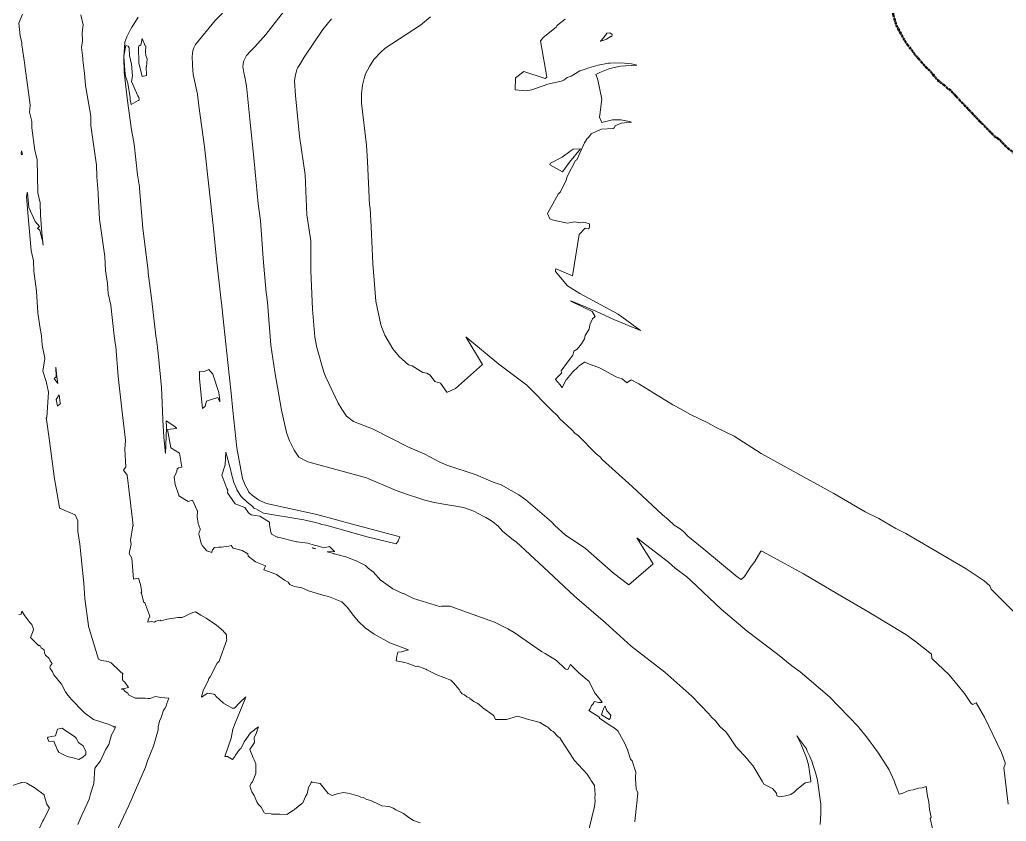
# Model space of a CAD drawing. Header units: metres. Extents: x 808092 to 809616, y 9156899 to 9158040.
# Drawn here: x 809027.9 to 809368.9, y 9157176.2 to 9157453.2 of the extents above; entities that cross this region are included whole.
import ezdxf

# ---------------------------------------------------------------- set-up
doc = ezdxf.new("R2010")
doc.units = ezdxf.units.M
doc.linetypes.add('ACAD_ISO08W100', pattern=[36, 24, -3, 6, -3])
doc.linetypes.add('PHANTOM2', pattern=[1.25, 0.625, -0.125, 0.125, -0.125, 0.125, -0.125])
doc.layers.add('AA L BOT', color=148, linetype='ACAD_ISO08W100')
doc.layers.add('C-TOPO-MAJR', color=9, linetype='Continuous')

msp = doc.modelspace()

# ---------------------------------------------------------------- linework, layer by layer
at = {"layer": 'AA L BOT', "color": 11, "linetype": 'PHANTOM2', "lineweight": 50, "flags": 128}
msp.add_lwpolyline([(809610.71, 9157092.34), (809607.31, 9157093.19), (809596.45, 9157102.84), (809590.41, 9157114.91), (809583.17, 9157124.56), (809575.92, 9157130.6), (809571.09, 9157141.46), (809569.89, 9157147.49), (809550, 9157168.13), (809535.06, 9157175.24), (809515.82, 9157184.4), (809498, 9157194.66), (809496.35, 9157198.55), (809496.09, 9157199.36), (809495.59, 9157199.94), (809495.2, 9157200.89), (809494, 9157201.66), (809493.13, 9157202.53), (809492.14, 9157203.87), (809491.76, 9157204.03), (809491.55, 9157204.71), (809491.03, 9157207.41), (809490.77, 9157210.02), (809490.83, 9157211.78), (809490.94, 9157212.14), (809492.01, 9157214.87), (809492.64, 9157215.83), (809492.77, 9157216.36), (809492.97, 9157216.51), (809494.04, 9157218.63), (809494.7, 9157219.19), (809494.98, 9157220.13), (809494.87, 9157221.72), (809494.61, 9157222.22), (809494.27, 9157223.93), (809494.25, 9157223.96), (809494.26, 9157223.99), (809494.22, 9157226.14), (809494.75, 9157226.89), (809495.16, 9157227.73), (809495.25, 9157228.35), (809495.68, 9157229.76), (809496.46, 9157231.4), (809497.1, 9157233.73), (809497.11, 9157233.76), (809497.14, 9157233.82), (809497.16, 9157233.89), (809497.29, 9157234.25), (809498.53, 9157237.01), (809499.63, 9157240.28), (809500.16, 9157241.54), (809499.99, 9157243.91), (809500.25, 9157245.15), (809500.62, 9157246.31), (809500.78, 9157246.68), (809500.85, 9157247.41), (809501.07, 9157248.39), (809501.27, 9157251.18), (809503.17, 9157252.98), (809503.6, 9157253.29), (809504.12, 9157253.34), (809505.91, 9157253.3), (809506.09, 9157253.6), (809506.41, 9157254.73), (809506.89, 9157255.34), (809507.81, 9157255.6), (809508.24, 9157256.51), (809508.35, 9157256.86), (809509.02, 9157257.4), (809509.26, 9157257.48), (809509.62, 9157258.26), (809510.14, 9157259.47), (809512.09, 9157262.56), (809512.81, 9157264.22), (809513.98, 9157267.7), (809513.97, 9157267.7), (809514.04, 9157267.91), (809514.48, 9157270.55), (809515.23, 9157281.94), (809514.81, 9157294.21), (809514.91, 9157296.09), (809514.39, 9157301.71), (809512.77, 9157310.25), (809512.61, 9157310.65), (809511.3, 9157314.94), (809508.58, 9157321.84), (809508.28, 9157322.37), (809507.85, 9157322.53), (809507.44, 9157322.61), (809506.3, 9157323.16), (809506.27, 9157323.99), (809506.33, 9157325.12), (809504.73, 9157327.84), (809502.87, 9157329.97), (809502.28, 9157330.55), (809497.73, 9157334.19), (809492.33, 9157338.08), (809488.81, 9157340.19), (809483.06, 9157342.72), (809482.72, 9157342.91), (809478.43, 9157344.67), (809471.16, 9157347.07), (809465.44, 9157348.56), (809464.76, 9157348.8), (809464.57, 9157348.83), (809463.75, 9157349.2), (809462.13, 9157349.44), (809460.28, 9157350.01), (809457.97, 9157351.23), (809456.05, 9157351.79), (809456.27, 9157351.95), (809452.63, 9157352.62), (809444.64, 9157355.05), (809444.87, 9157355.45), (809450.26, 9157354.43), (809450.13, 9157354.65), (809454.15, 9157353.96), (809458.12, 9157358.65), (809462.95, 9157362.04), (809463.63, 9157362.69), (809464.13, 9157363.32), (809475.86, 9157362.32), (809480.18, 9157362.04), (809466.94, 9157366.02), (809452.88, 9157370.02), (809448.47, 9157371.13), (809436.15, 9157375.42), (809423.37, 9157380.04), (809421.22, 9157381.21), (809419.8, 9157381.75), (809419.81, 9157381.95), (809416.28, 9157383.6), (809410.79, 9157385.67), (809410.71, 9157385.86), (809402.68, 9157388.45), (809392.07, 9157392.77), (809389.99, 9157394.09), (809387.14, 9157395.37), (809381.13, 9157399.23), (809374.68, 9157404.54), (809373.41, 9157405.74), (809369.36, 9157408.81), (809367.33, 9157410.85), (809366.76, 9157411.58), (809364.73, 9157412.99), (809358.42, 9157419.41), (809349.47, 9157428.91), (809348.49, 9157429.49), (809347.96, 9157430.14), (809345.11, 9157432.31), (809342.47, 9157435.54), (809340.91, 9157436.99), (809337.58, 9157440.82), (809334, 9157445.53), (809330.85, 9157451.24), (809329.85, 9157454.67), (809329.83, 9157454.86), (809329.63, 9157458.23), (809329.74, 9157462.33), (809330.61, 9157467.38), (809333.41, 9157474.36), (809338.87, 9157485.16), (809339.31, 9157485.86), (809339.66, 9157486.61), (809341.13, 9157489.23), (809349.92, 9157505.66), (809351.43, 9157508.38), (809357.94, 9157520.75), (809364.59, 9157533.35), (809364.9, 9157534.07), (809370.2, 9157543.85), (809375.28, 9157552.91), (809378.49, 9157558.68), (809384.51, 9157569.69), (809388.05, 9157577.03), (809394.47, 9157588.58), (809395.84, 9157590.65), (809398.38, 9157595.33), (809400.04, 9157599.39), (809400.36, 9157600.45), (809403.24, 9157606.68), (809403.73, 9157608.08), (809403.84, 9157608.25), (809404.73, 9157611.08), (809404.85, 9157612.65), (809405.23, 9157614.23), (809404.91, 9157618.46), (809404.87, 9157618.79), (809404.54, 9157624.33), (809403.38, 9157631.71), (809401.08, 9157640.75), (809400.3, 9157644.97), (809396.87, 9157658.56), (809394.2, 9157668.42), (809391.62, 9157677.56), (809390.2, 9157685.51), (809387.91, 9157693.64), (809385.44, 9157702.19), (809385.43, 9157702.21), (809384.2, 9157708.27), (809384.12, 9157708.52), (809380.75, 9157723.04), (809379.96, 9157727.8), (809377.76, 9157740.32), (809375.76, 9157751.99), (809374.04, 9157764.51), (809373.86, 9157764.87), (809373.57, 9157767.57), (809373.46, 9157771.08), (809373.67, 9157772.34), (809373.45, 9157776.12), (809373.51, 9157790.1), (809373.53, 9157800.07), (809373.86, 9157810.93), (809373.55, 9157816.18), (809373.61, 9157816.98), (809373.51, 9157817.85), (809371.33, 9157827.13), (809364.39, 9157840.33), (809362.47, 9157843.08), (809356.08, 9157853.57), (809353.66, 9157859.44), (809353.48, 9157860.34), (809352.91, 9157865.09), (809352.88, 9157868.72), (809353.55, 9157874.19), (809353.74, 9157875.31), (809354.26, 9157875.46), (809357.28, 9157874.72), (809359.22, 9157873.83), (809363.82, 9157872.6), (809363.94, 9157873.83), (809364.82, 9157876.56), (809365.24, 9157875.76), (809365.95, 9157875.54), (809367.3, 9157879.42), (809367.87, 9157880.51), (809370.02, 9157885.43), (809373.55, 9157891.86), (809376.47, 9157896.13), (809379.58, 9157898.55), (809386, 9157901.88), (809389.42, 9157902.94), (809394.44, 9157903.37), (809408.46, 9157903.15), (809415.32, 9157903.32), (809422.92, 9157902.97), (809424.88, 9157903.1), (809438.9, 9157901.93), (809441.25, 9157901.86), (809438.8, 9157902.2), (809425.38, 9157903.82), (809413.95, 9157905.57), (809403.87, 9157907.05), (809395.06, 9157917.61), (809388.93, 9157917.81), (809383.84, 9157918.44), (809383.31, 9157918.7), (809388.26, 9157918.66), (809388.88, 9157918.78), (809395.42, 9157919.13), (809395.43, 9157919.14), (809395.47, 9157919.14), (809395.46, 9157919.14), (809395.51, 9157919.14), (809401.97, 9157919.62), (809406.46, 9157919.33), (809406.8, 9157919.44), (809408.19, 9157919.45), (809418.93, 9157918.63), (809419.7, 9157918.87), (809428.14, 9157918.68), (809431.45, 9157917.93), (809436.55, 9157917.45), (809446.69, 9157916.67), (809461.46, 9157915.12), (809464.45, 9157914.8), (809466.03, 9157914.82), (809475.8, 9157914.18), (809480.82, 9157913.4), (809482.36, 9157912.87), (809489.92, 9157911.18), (809493.86, 9157909.56), (809494.21, 9157909.35), (809503.76, 9157904.87), (809507.41, 9157903.38), (809512.32, 9157900.97), (809514.91, 9157900.36), (809515.19, 9157900.23), (809515.76, 9157900.17), (809517.52, 9157899.65), (809519.4, 9157899.32), (809520.11, 9157899.15), (809522.94, 9157897.95), (809523.57, 9157897.77), (809528.42, 9157895.12), (809529.57, 9157894.61), (809532.64, 9157893.67), (809535.09, 9157891.54), (809535.29, 9157891.45), (809538.74, 9157890.32), (809539.52, 9157889.6), (809548.07, 9157886.32), (809553.04, 9157883.92), (809553.85, 9157883.61), (809555.72, 9157883.82), (809556.11, 9157883.72), (809557.87, 9157882.94), (809559.42, 9157882.74), (809561.15, 9157882.82), (809562.28, 9157882.53), (809564.62, 9157882.26), (809565.78, 9157882.02), (809566.94, 9157881.97), (809571.46, 9157881.1), (809574.69, 9157880.21), (809578, 9157879.7), (809578.76, 9157879.71), (809578.89, 9157879.64), (809579.19, 9157879.62), (809579.93, 9157879.41), (809580.4, 9157879.48), (809582.72, 9157879.34), (809585.76, 9157880.16), (809588.06, 9157881.06), (809591.03, 9157882.7), (809602.28, 9157888.95), (809610.71, 9157893.37)], dxfattribs=at)
at = {"layer": 'C-TOPO-MAJR', "color": 9, "linetype": 'Continuous', "lineweight": 5}
for points, elevation in [([(809240.53, 9157175.98), (809240.55, 9157177.25), (809241.11, 9157181.51), (809241.14, 9157182.46), (809241.53, 9157186.04), (809240.93, 9157187.34), (809240.72, 9157190.87), (809240.72, 9157191.08), (809240.7, 9157191.34), (809240.8, 9157193.12), (809239.53, 9157197.02), (809239.31, 9157197.28), (809239.04, 9157197.65), (809238.12, 9157200.5), (809238.02, 9157200.71), (809237.9, 9157200.9), (809237.05, 9157203.04), (809234.61, 9157207.48), (809233.34, 9157208.5), (809231.92, 9157209.32), (809228.26, 9157211.77), (809228.27, 9157212), (809228.09, 9157212.29), (809224.63, 9157214.45), (809225.06, 9157215), (809225.49, 9157216.14), (809226.24, 9157216.9), (809226.43, 9157217.56), (809228.09, 9157217.23), (809229.03, 9157217.28), (809229.14, 9157217.32), (809226.96, 9157220.05), (809226.85, 9157220.27), (809226.58, 9157220.66), (809224.67, 9157224.48), (809224.65, 9157224.49), (809221.08, 9157227.5), (809218.2, 9157230.4), (809217.28, 9157228.62), (809216.6, 9157228.73), (809216.3, 9157228.95), (809213.36, 9157231.71), (809209.47, 9157234.21), (809208.22, 9157234.9), (809198.76, 9157241.41), (809196.61, 9157242.65), (809191.94, 9157245), (809178.13, 9157249.91), (809176.62, 9157250.48), (809176.06, 9157250.52), (809173.71, 9157250.5), (809172.99, 9157250.37), (809164, 9157253.11), (809160.54, 9157254.87), (809160.35, 9157254.93), (809156.89, 9157256.56), (809152.76, 9157259.34), (809152.66, 9157259.42), (809150, 9157262.33), (809148.29, 9157263.68), (809147.37, 9157264.58), (809144.21, 9157266.22), (809140.6, 9157267.56), (809136.59, 9157268.63), (809136.44, 9157268.72), (809134.1, 9157269.27), (809136.78, 9157269.41), (809136.75, 9157269.46), (809136.59, 9157269.58), (809134.9, 9157271.11), (809133.04, 9157270.71), (809131.12, 9157271.3), (809129.62, 9157271.55), (809127.43, 9157272.34), (809123.81, 9157272.73), (809123.68, 9157272.75), (809123.5, 9157272.8), (809117.19, 9157274.4), (809117.16, 9157274.4), (809117.09, 9157274.38), (809116.99, 9157274.37), (809116.89, 9157274.41), (809114.93, 9157275.36), (809114.63, 9157276.11), (809114.24, 9157278.62), (809114.17, 9157279.51), (809110.88, 9157281.67), (809107.87, 9157282.12), (809106.98, 9157282.75), (809105.65, 9157284.66), (809102.39, 9157285.93), (809099.67, 9157289.68), (809099.81, 9157290.6), (809099.47, 9157291.18), (809097.77, 9157295.82), (809098.87, 9157299.32), (809099.17, 9157303.75), (809100.8, 9157297.4), (809100.92, 9157296.68), (809101.87, 9157293.27), (809102.91, 9157290.96), (809102.97, 9157290.77), (809104.42, 9157288.44), (809106.54, 9157286.44), (809108.59, 9157284.86), (809108.48, 9157284.72), (809108.81, 9157284.36), (809109.46, 9157284.19), (809112.12, 9157282.71), (809126.05, 9157280.4), (809131.5, 9157279.06), (809132.23, 9157278.71), (809133.69, 9157278.46), (809147.95, 9157274.48), (809158, 9157272.11), (809158.65, 9157272.94), (809158.68, 9157273.13), (809159.3, 9157274.43), (809158.44, 9157274.71), (809144.21, 9157278.55), (809130.6, 9157282.17), (809119.53, 9157284.65), (809113.18, 9157286.05), (809111.39, 9157286.79), (809110.41, 9157287.29), (809108.36, 9157288.74), (809107.11, 9157289.94), (809106.98, 9157290.23), (809105.8, 9157292.34), (809104.93, 9157294.64), (809102.96, 9157305.22), (809101.57, 9157318.13), (809100.93, 9157324.11), (809100.92, 9157324.17), (809099.79, 9157334.76), (809098.45, 9157347.57), (809097.62, 9157355.38), (809097.5, 9157356.06), (809095.93, 9157370.38), (809094.84, 9157381.02), (809093.26, 9157395.7), (809091.79, 9157409.28), (809089.82, 9157423.46), (809089.38, 9157427.41), (809087.87, 9157434.24), (809087.55, 9157437.31), (809087.63, 9157438.03), (809087.49, 9157440.13), (809087.56, 9157441.79), (809087.78, 9157442.9), (809088.02, 9157443.51), (809088.59, 9157444.65), (809095.45, 9157452.91), (809105.19, 9157463.07)], 2800), ([(809304.52, 9157175.08), (809304.77, 9157178.9), (809304.78, 9157182.11), (809303.61, 9157190.28), (809303.17, 9157192.19), (809301.71, 9157196.9), (809300.97, 9157198.58), (809300, 9157200.42), (809299.85, 9157201.26), (809297.11, 9157204.92), (809297.02, 9157205), (809296.46, 9157205.68), (809298.03, 9157202.71), (809299.87, 9157198.08), (809300.5, 9157195.67), (809301.23, 9157191.07), (809301.31, 9157189.77), (809299.34, 9157189.44), (809296.37, 9157187.1), (809295.56, 9157186.26), (809294.43, 9157185.44), (809292.57, 9157184.92), (809291.27, 9157184.73), (809290.6, 9157184.57), (809289.62, 9157184.95), (809289.42, 9157185.84), (809288.1, 9157187.47), (809285.04, 9157188.97), (809284.54, 9157190.03), (809281.28, 9157195.46), (809280, 9157196.81), (809279.38, 9157197.67), (809275.39, 9157202.07), (809272.66, 9157206.18), (809271.8, 9157207.18), (809269.93, 9157208.82), (809268.33, 9157210.85), (809267.09, 9157212.02), (809265.96, 9157213.45), (809260.16, 9157219.43), (809250.84, 9157227.69), (809239.27, 9157236.65), (809230.3, 9157244.73), (809219.63, 9157254), (809208.93, 9157263.94), (809199.44, 9157272.77), (809198.6, 9157273.27), (809194.69, 9157276.48), (809193.21, 9157278.11), (809191.29, 9157279.82), (809189.04, 9157281.12), (809188.26, 9157281.46), (809184.89, 9157283.36), (809181.26, 9157284.64), (809171.12, 9157286.36), (809167.95, 9157287.13), (809166.52, 9157287.66), (809161.61, 9157289.21), (809157.97, 9157290.53), (809147.69, 9157294.92), (809133.78, 9157298.71), (809127.42, 9157300.4), (809124.4, 9157302.04), (809122.71, 9157304.38), (809121.14, 9157307.7), (809120.12, 9157310.58), (809118.32, 9157318.21), (809116.08, 9157331.53), (809114.71, 9157340.73), (809113.49, 9157355.58), (809113.13, 9157358.17), (809113.1, 9157358.84), (809112.01, 9157370.62), (809111.06, 9157383.83), (809110.35, 9157389.6), (809108.91, 9157404.34), (809107.39, 9157418.79), (809106.25, 9157430.37), (809105.74, 9157433.29), (809105.33, 9157434.89), (809105.13, 9157436.32), (809105.03, 9157436.76), (809105.11, 9157437.97), (809105.18, 9157438.48), (809105.28, 9157438.78), (809106.23, 9157440.77), (809107.67, 9157442.37), (809109.15, 9157443.79), (809112.92, 9157448.04), (809120.7, 9157458.04)], 2790), ([(809059.29, 9157168.11), (809065.56, 9157181.58), (809071.35, 9157194.93), (809072.06, 9157197.07), (809074.11, 9157202.15), (809075.7, 9157207.74), (809075.76, 9157208.82), (809076.19, 9157210.81), (809076.8, 9157211.99), (809077.52, 9157214.52), (809078.05, 9157215.13), (809078.52, 9157215.95), (809078.75, 9157216.92), (809079.47, 9157218.74), (809076.71, 9157218.96), (809074.84, 9157219.34), (809072.81, 9157218.66), (809072.12, 9157218.6), (809071.37, 9157218.69), (809068.02, 9157218.73), (809067.76, 9157218.71), (809065.47, 9157219.93), (809065.24, 9157220.43), (809064.35, 9157221.03), (809063.72, 9157221.69), (809063.69, 9157221.7), (809063.16, 9157221.83), (809063.08, 9157221.91), (809063.63, 9157221.99), (809065.53, 9157222.44), (809064.25, 9157224.21), (809063.59, 9157224.75), (809063.47, 9157224.9), (809063.45, 9157225.06), (809063.45, 9157226.85), (809063.59, 9157227), (809062.44, 9157228.01), (809059.44, 9157230.88), (809058.8, 9157231.22), (809058.66, 9157231.34), (809055.98, 9157231.7), (809055.53, 9157232.01), (809055.52, 9157232.01), (809055.15, 9157232.24), (809053.32, 9157238.21), (809053.32, 9157238.24), (809051.68, 9157243.6), (809051.71, 9157243.67), (809051.68, 9157243.74), (809050.38, 9157253.13), (809050.07, 9157258.52), (809048.63, 9157271.99), (809047.98, 9157276.36), (809047.94, 9157279.97), (809047, 9157282.05), (809041.65, 9157284.4), (809041.61, 9157284.58), (809039.81, 9157295.27), (809039.81, 9157295.28), (809038.12, 9157307.67), (809037.19, 9157315.04), (809037.1, 9157315.27), (809037.07, 9157315.39), (809037.06, 9157315.58), (809037.2, 9157315.7), (809037.88, 9157324.42), (809037.11, 9157327.74), (809037.1, 9157327.83), (809035.89, 9157331.75), (809036.56, 9157336.06), (809036.55, 9157336.17), (809036.55, 9157336.25), (809035.6, 9157340.69), (809035.41, 9157343.98), (809034.79, 9157347.18), (809034.17, 9157351.91), (809033.73, 9157359.43), (809032.81, 9157366.27), (809032.62, 9157369.78), (809032.6, 9157369.89), (809031.88, 9157373.46), (809030.69, 9157386.46), (809030.68, 9157386.51), (809030.26, 9157391.92), (809030.48, 9157393.46), (809030.52, 9157393.33), (809030.98, 9157388.31), (809033.21, 9157383.48), (809034.71, 9157381.74), (809034.04, 9157381.06), (809034.88, 9157380.42), (809035.51, 9157377.55), (809035.78, 9157377.05), (809036, 9157375.3), (809036.01, 9157375.33), (809035.57, 9157379.48), (809035.57, 9157379.55), (809035.03, 9157385.65), (809034.95, 9157389.87), (809034.16, 9157393.38), (809034.15, 9157393.47), (809033.89, 9157404.92), (809033.14, 9157408), (809032.1, 9157415.84), (809032.03, 9157417.98), (809031.28, 9157421.18), (809031.49, 9157423.56), (809031.48, 9157423.73), (809029.65, 9157437.41), (809029.66, 9157437.55), (809028.61, 9157444.46), (809028.61, 9157444.57), (809028.64, 9157445.19), (809028.01, 9157447.63), (809028.01, 9157447.65), (809027.53, 9157452.01), (809028.86, 9157455.15)], 2830), ([(809166.31, 9157175.59), (809164.03, 9157176.44), (809162.33, 9157177.49), (809160.56, 9157178.9), (809157.88, 9157180.16), (809157.83, 9157180.18), (809156.91, 9157180.66), (809155.55, 9157181.25), (809155.48, 9157181.31), (809153.03, 9157181.46), (809152.39, 9157181.84), (809149.28, 9157183.33), (809147.89, 9157183.69), (809146.62, 9157184.41), (809145.76, 9157184.49), (809145.06, 9157184.8), (809141.89, 9157185.78), (809139.83, 9157186.12), (809137.56, 9157185.68), (809135.9, 9157185.06), (809134.52, 9157185.79), (809131.72, 9157189.22), (809128.95, 9157189.65), (809128.79, 9157189.92), (809128.63, 9157189.64), (809128.61, 9157189.5), (809127.67, 9157187.8), (809127.28, 9157185.67), (809126.64, 9157184.79), (809125.73, 9157182.57), (809125.37, 9157182.35), (809122.91, 9157180.21), (809122.83, 9157180.1), (809122.66, 9157180.02), (809122.55, 9157180.01), (809120.26, 9157178.57), (809117.84, 9157178.59), (809117.78, 9157178.56), (809117.75, 9157178.59), (809115.04, 9157178.69), (809114.83, 9157178.72), (809112.96, 9157178.88), (809112.36, 9157179.06), (809112.31, 9157179.38), (809111.34, 9157181.01), (809110.44, 9157182.01), (809109.86, 9157182.95), (809108.89, 9157185.11), (809108.14, 9157186.38), (809107.74, 9157187.32), (809107.47, 9157188.48), (809107.97, 9157189.41), (809108.33, 9157189.83), (809109.47, 9157192.65), (809109.44, 9157192.89), (809109.54, 9157195.98), (809108.86, 9157197.39), (809108.62, 9157198.08), (809107.43, 9157200.99), (809109.05, 9157203.45), (809108.97, 9157205.12), (809109.34, 9157205.89), (809109.92, 9157207.42), (809109.94, 9157207.68), (809110.4, 9157208.77), (809109.23, 9157208.01), (809109.04, 9157207.81), (809107.69, 9157206.73), (809105.43, 9157203.58), (809104.91, 9157202.33), (809104.29, 9157201.34), (809103.86, 9157201.03), (809102.5, 9157199.02), (809102.28, 9157198.62), (809101.37, 9157197.57), (809099.65, 9157198.54), (809098.73, 9157198.56), (809100.91, 9157204.87), (809101.54, 9157207.96), (809102.31, 9157210.05), (809105.86, 9157218.54), (809105.82, 9157218.75), (809106.04, 9157219.23), (809103.94, 9157217.27), (809102.17, 9157215.28), (809101.3, 9157215.23), (809098.36, 9157216.95), (809095.69, 9157219.38), (809095.51, 9157219.78), (809094.94, 9157220.07), (809092.78, 9157220.44), (809092.73, 9157220.37), (809092.65, 9157220.31), (809090.7, 9157219.03), (809090.67, 9157219.25), (809091.31, 9157221.29), (809091.33, 9157221.4), (809093.01, 9157224.74), (809093.23, 9157225.55), (809093.67, 9157226.07), (809096.08, 9157230.87), (809096.8, 9157231.51), (809099.49, 9157238.86), (809099.36, 9157239.3), (809099.3, 9157240.66), (809099.2, 9157240.62), (809099.16, 9157240.64), (809099.1, 9157240.63), (809099.22, 9157240.81), (809099.15, 9157240.99), (809098.45, 9157241.68), (809098.17, 9157242.03), (809095.88, 9157243.92), (809092.37, 9157246.41), (809090.48, 9157247.35), (809088.65, 9157248.61), (809087.72, 9157248.32), (809084.01, 9157246.58), (809082.5, 9157246.6), (809078.81, 9157246.08), (809078.33, 9157245.89), (809076.8, 9157245.48), (809076.48, 9157245.63), (809074.98, 9157245.33), (809074.49, 9157244.99), (809073.31, 9157245.17), (809072.16, 9157245.01), (809072.28, 9157245.8), (809072.81, 9157247.09), (809071.11, 9157251.69), (809071.06, 9157251.73), (809071.04, 9157251.78), (809070.75, 9157251.82), (809069.92, 9157254.94), (809069.75, 9157255.22), (809070.08, 9157255.41), (809069.63, 9157258), (809068.91, 9157260.19), (809067.2, 9157259.83), (809066.64, 9157267.09), (809065.72, 9157268.77), (809066.4, 9157271.94), (809066.12, 9157273.18), (809066.99, 9157278.23), (809067.04, 9157278.35), (809065.83, 9157289.12), (809065.82, 9157289.16), (809065.03, 9157295.77), (809063.77, 9157297.56), (809064.38, 9157298.38), (809064.44, 9157298.58), (809064.61, 9157298.7), (809064.22, 9157304.61), (809064.16, 9157304.83), (809064.49, 9157307.83), (809063.14, 9157318.6), (809061.96, 9157329.93), (809061.06, 9157340.3), (809060.97, 9157340.72), (809060.53, 9157343.96), (809059.43, 9157354.52), (809058.42, 9157358.56), (809058.2, 9157362.03), (809057.54, 9157366.57), (809057.34, 9157371.4), (809055.49, 9157384.23), (809054.99, 9157392.84), (809055.01, 9157393.31), (809054.48, 9157398.85), (809054.43, 9157402.91), (809052.43, 9157416.59), (809052.44, 9157419.86), (809050.65, 9157430.42), (809050.23, 9157434.77), (809050.21, 9157435.55), (809049.64, 9157439.23), (809049.7, 9157439.87), (809049.21, 9157443.64), (809049.62, 9157445.91), (809049.45, 9157448.73), (809049.78, 9157451.37), (809049.05, 9157454.82)], 2820), ([(809223.95, 9157170.36), (809226.56, 9157181.32), (809226.82, 9157183.22), (809226.7, 9157184.35), (809226.76, 9157185.36), (809226.54, 9157188.52), (809225.57, 9157189.96), (809225.27, 9157190.33), (809225.02, 9157190.87), (809224.02, 9157192.48), (809219.56, 9157197.34), (809219.36, 9157197.53), (809214.87, 9157204.45), (809214.93, 9157204.59), (809214.66, 9157204.88), (809213.92, 9157205.47), (809212.21, 9157207.17), (809211.57, 9157207.56), (809210.44, 9157208.71), (809210.19, 9157208.86), (809209.91, 9157208.98), (809208.26, 9157209.99), (809207.81, 9157210.32), (809202.96, 9157211.55), (809201.94, 9157211.94), (809199.94, 9157212.53), (809196.18, 9157211.33), (809192.33, 9157211.39), (809191.78, 9157212.57), (809191.56, 9157212.8), (809187.95, 9157215.4), (809186.59, 9157216.6), (809186.01, 9157216.99), (809184.86, 9157217.53), (809183.5, 9157218.65), (809183.29, 9157218.8), (809182.37, 9157219.18), (809181.57, 9157219.83), (809180.83, 9157220.27), (809180.24, 9157220.95), (809179.81, 9157221.76), (809177.83, 9157224.06), (809176.85, 9157224.9), (809172.09, 9157226.79), (809168.81, 9157228.38), (809168.59, 9157228.54), (809168.26, 9157228.73), (809167.87, 9157228.91), (809165.48, 9157229.73), (809165.4, 9157229.75), (809164.82, 9157229.61), (809161.81, 9157230.82), (809161, 9157231.07), (809158, 9157231.64), (809158.18, 9157233.25), (809158.57, 9157234.67), (809159.78, 9157234.79), (809161.84, 9157235.35), (809161.89, 9157235.39), (809162.23, 9157235.45), (809155.84, 9157237.85), (809150.39, 9157240.88), (809147.24, 9157243.06), (809147.24, 9157243.06), (809144.86, 9157245.28), (809143.26, 9157247.28), (809143.26, 9157247.28), (809141.02, 9157250.15), (809139.25, 9157252.03), (809138.59, 9157252.26), (809138.59, 9157252.26), (809134.59, 9157253.89), (809132.66, 9157254.28), (809127.68, 9157255.78), (809125.37, 9157256.9), (809123.52, 9157257.15), (809122.55, 9157257.44), (809121.22, 9157257.97), (809120.68, 9157258.79), (809119.39, 9157259.48), (809116.65, 9157261.5), (809116.4, 9157261.56), (809112.3, 9157263.1), (809112.79, 9157264.43), (809109.42, 9157265.89), (809106.8, 9157267.81), (809106.71, 9157268.64), (809104.82, 9157269.81), (809101.69, 9157270.55), (809100.98, 9157271.5), (809100.16, 9157271.27), (809097.66, 9157270.86), (809097.63, 9157270.86), (809097.57, 9157270.86), (809096.57, 9157270.89), (809095.16, 9157270.79), (809094.56, 9157269.94), (809094.29, 9157269.09), (809094.11, 9157269.18), (809093.88, 9157269.23), (809092.61, 9157269.67), (809091.59, 9157270.66), (809091.05, 9157271.4), (809090.6, 9157272.13), (809089.92, 9157275.03), (809089.83, 9157275.27), (809089.76, 9157275.58), (809089.89, 9157276.07), (809090.2, 9157276.9), (809090.29, 9157277.21), (809090.27, 9157277.2), (809089.54, 9157279.06), (809089.51, 9157279.08), (809089.24, 9157281.39), (809089.28, 9157283.5), (809089.24, 9157283.56), (809087.61, 9157287.15), (809086.15, 9157286.71), (809082.9, 9157288.69), (809082.83, 9157288.83), (809081.62, 9157292.57), (809081.27, 9157295.13), (809081.93, 9157296.54), (809082.15, 9157297.19), (809082.3, 9157298.01), (809082.72, 9157298.29), (809083.87, 9157298.52), (809083.07, 9157303.35), (809080.07, 9157305.23), (809078.93, 9157311.59), (809082.04, 9157311.87), (809082.05, 9157311.88), (809082.03, 9157312.02), (809081.53, 9157312.65), (809078.49, 9157314.53), (809078.63, 9157312.12), (809078.25, 9157303.29), (809077.7, 9157308.82), (809077.69, 9157308.88), (809077.36, 9157314.78), (809077.32, 9157315.1), (809077.12, 9157320.51), (809077.08, 9157320.76), (809076.87, 9157326.05), (809075.69, 9157337.91), (809075.1, 9157342.74), (809075.04, 9157343.03), (809073.38, 9157356.94), (809072.26, 9157365.62), (809072.23, 9157366.29), (809070.44, 9157381.13), (809069.25, 9157394.89), (809069.25, 9157395.38), (809068.63, 9157399.53), (809067.48, 9157410.19), (809066.53, 9157415.14), (809065.15, 9157425.18), (809063.93, 9157435.01), (809063.81, 9157440.3), (809064.18, 9157445.29), (809064.2, 9157445.4), (809064.9, 9157447.28), (809066.19, 9157449.76), (809066.21, 9157449.77), (809066.21, 9157449.78), (809066.66, 9157450.6), (809066.75, 9157450.7), (809068.86, 9157454.04)], 2810), ([(809369.48, 9157182.08), (809367.99, 9157194.6), (809368.48, 9157195.9), (809368.43, 9157196.35), (809368.44, 9157196.4), (809367.19, 9157199.95), (809361.3, 9157212.14), (809359.78, 9157214.94), (809358.42, 9157217.15), (809357.26, 9157216.59), (809356.78, 9157216.89), (809354.38, 9157220.36), (809349.11, 9157226.73), (809343.08, 9157232.43), (809343.04, 9157233.89), (809337.48, 9157238.27), (809334.1, 9157240.69), (809321.34, 9157248.46), (809310.34, 9157254.84), (809298.8, 9157261.72), (809287.35, 9157267.95), (809284.36, 9157269.49), (809284.03, 9157269.47), (809281.97, 9157265.99), (809280.69, 9157264.39), (809278.34, 9157260.77), (809277.2, 9157259.73), (809276.19, 9157260.39), (809276.03, 9157260.54), (809275.8, 9157260.71), (809264.36, 9157270.23), (809258.85, 9157274.67), (809257.39, 9157276.25), (809256.19, 9157277.28), (809254.05, 9157278.48), (809251.98, 9157280.45), (809250.02, 9157282.04), (809239.62, 9157291.9), (809229.21, 9157301.24), (809228.87, 9157301.62), (809228.56, 9157302.02), (809227.1, 9157303.17), (809220.85, 9157309.48), (809219.8, 9157310.36), (809218.75, 9157311.45), (809214.46, 9157315.39), (809213.62, 9157316.47), (809213.53, 9157316.56), (809211.87, 9157318.03), (809203.37, 9157326.69), (809203.28, 9157326.79), (809203.16, 9157326.87), (809193.5, 9157334.18), (809182.05, 9157343.64), (809187.88, 9157334), (809178.52, 9157325.75), (809175.71, 9157324.51), (809175.52, 9157324.46), (809173.26, 9157327.56), (809171.37, 9157328.11), (809169.79, 9157330.36), (809168.56, 9157331.01), (809167.25, 9157331.32), (809163.55, 9157333.58), (809162.25, 9157333.88), (809159.08, 9157336.84), (809156.85, 9157339.45), (809154.04, 9157344.2), (809152.69, 9157347.73), (809150.91, 9157355.88), (809149.91, 9157368.89), (809149.33, 9157381.65), (809149.06, 9157388.1), (809148.83, 9157389.26), (809148.05, 9157404.23), (809147.72, 9157409.8), (809145.99, 9157424.31), (809146.06, 9157427.57), (809146.39, 9157430.54), (809146.92, 9157432.86), (809147.42, 9157434.43), (809148.72, 9157437), (809150.32, 9157439.44), (809152.67, 9157441.97), (809154.24, 9157443.3), (809166.4, 9157451.27), (809169.86, 9157454.13)], 2770), ([(809343.4, 9157173.65), (809342.57, 9157177.14), (809342.9, 9157177.55), (809342.35, 9157180.23), (809342.05, 9157182.93), (809341.61, 9157184.91), (809341.21, 9157188.14), (809339.76, 9157187.75), (809338.56, 9157187.64), (809336.64, 9157187.06), (809335.13, 9157186.81), (809333.09, 9157185.93), (809331.83, 9157185.57), (809331.15, 9157187.42), (809330.78, 9157188.17), (809330.11, 9157190.2), (809328.4, 9157194), (809324.43, 9157200.03), (809324.33, 9157200.15), (809322.86, 9157202.29), (809321.78, 9157203.58), (809320.59, 9157205.4), (809317.96, 9157208.59), (809317.74, 9157208.81), (809307.82, 9157219.17), (809297.64, 9157227.87), (809294.72, 9157229.95), (809289.75, 9157233.93), (809279.26, 9157241.84), (809270.36, 9157249.45), (809259.82, 9157259.36), (809258.47, 9157260.66), (809254.45, 9157263.68), (809252.17, 9157265.72), (809241.15, 9157274.14), (809246.83, 9157265.13), (809238.42, 9157257.89), (809233.16, 9157261.88), (809223.46, 9157270.48), (809216.45, 9157275.18), (809212.85, 9157278.41), (809211.69, 9157279.66), (809202.8, 9157287.21), (809200.39, 9157288.96), (809194.33, 9157292.41), (809191.51, 9157293.41), (809185.63, 9157295.87), (809175.51, 9157299.2), (809173.03, 9157300.25), (809167.92, 9157303.05), (809162.28, 9157305.44), (809149.76, 9157311.78), (809143.27, 9157314.38), (809140.88, 9157316.21), (809139.24, 9157318.6), (809137.95, 9157320.67), (809133.63, 9157329.62), (809132.97, 9157331.33), (809130.58, 9157339.86), (809129.91, 9157343.47), (809129.03, 9157353.17), (809128.5, 9157366.46), (809128.49, 9157376.81), (809127.15, 9157385.8), (809126.52, 9157399.63), (809124.62, 9157412.99), (809123.17, 9157427.05), (809122.88, 9157432.06), (809123.06, 9157433.62), (809123.65, 9157435.93), (809124, 9157436.73), (809124.89, 9157438), (809126.23, 9157440.25), (809132.62, 9157449.86), (809135.6, 9157453.47)], 2780), ([(809371.31, 9157248.7), (809363.64, 9157256.35), (809363.64, 9157256.36), (809363.19, 9157257.53), (809361.22, 9157259.24), (809355.03, 9157263.4), (809343.61, 9157270.06), (809334.16, 9157275.63), (809330.75, 9157277.33), (809324.81, 9157280.78), (809320.06, 9157283.06), (809309.32, 9157289.45), (809296.47, 9157296.52), (809284.13, 9157303.24), (809274.87, 9157309.26), (809268.6, 9157312.27), (809265.74, 9157313.92), (809259.44, 9157316.85), (809256.5, 9157318.65), (809253.59, 9157320.04), (809241.89, 9157327.33), (809239.25, 9157328.79), (809238.01, 9157327.91), (809237.79, 9157327.72), (809237.49, 9157327.88), (809236.16, 9157329.1), (809234.58, 9157329.5), (809233.98, 9157329.75), (809228.25, 9157332.84), (809226.45, 9157333.62), (809225.98, 9157333.64), (809223.99, 9157334.45), (809223.51, 9157334.76), (809223.23, 9157334.85), (809223.04, 9157334.81), (809221.24, 9157333.55), (809221.04, 9157333.5), (809220.87, 9157333.25), (809218.89, 9157331.38), (809218.58, 9157330.91), (809216.9, 9157328.89), (809216.82, 9157328.83), (809216.78, 9157328.7), (809215.45, 9157326.29), (809215.24, 9157326.13), (809214.72, 9157326.97), (809213.11, 9157328.85), (809213.23, 9157329.06), (809215.23, 9157331.11), (809215.01, 9157331.59), (809215.05, 9157331.9), (809217.2, 9157334.88), (809218.04, 9157335.82), (809219.11, 9157337.3), (809219.43, 9157338.69), (809220.51, 9157339.39), (809222.02, 9157341.13), (809223.03, 9157342.94), (809223.35, 9157344), (809224.69, 9157346.19), (809224.97, 9157347.77), (809225.86, 9157349.84), (809226.75, 9157350.62), (809225.7, 9157352.32), (809218.56, 9157355.82), (809218.52, 9157355.85), (809218.45, 9157355.89), (809218.42, 9157355.93), (809218.42, 9157356.03), (809226.98, 9157352.45), (809233.25, 9157349.57), (809242.43, 9157345.79), (809234.75, 9157351.45), (809221.53, 9157358.52), (809217.26, 9157361.2), (809213.01, 9157366.14), (809213.09, 9157366.58), (809213.07, 9157366.72), (809213.06, 9157366.78), (809213.21, 9157367.09), (809213.34, 9157367.1), (809218.92, 9157364.65), (809218.98, 9157364.63), (809221.23, 9157378.93), (809223.29, 9157381.17), (809224.4, 9157380.92), (809224.72, 9157381.18), (809224.79, 9157381.41), (809224.8, 9157382.62), (809223.28, 9157383.1), (809222.43, 9157383.18), (809221.62, 9157383.03), (809219.58, 9157383.32), (809217.17, 9157382.86), (809212.38, 9157383.86), (809211.16, 9157384.4), (809210.33, 9157386.25), (809214.03, 9157392.89), (809214.77, 9157393.71), (809216.78, 9157397.72), (809217.08, 9157398.96), (809219.92, 9157404.56), (809220.44, 9157404.8), (809223.11, 9157410.59), (809223.98, 9157412.15), (809224.43, 9157412.43), (809225.36, 9157413.7), (809227.35, 9157414.71), (809228.92, 9157415.36), (809232.97, 9157415.63), (809233.36, 9157415.88), (809233.75, 9157416.6), (809235.93, 9157417.46), (809238.57, 9157417.81), (809238.59, 9157417.8), (809239.33, 9157417.8), (809238.59, 9157418.05), (809235.7, 9157418.55), (809232.76, 9157418.54), (809229.09, 9157417.62), (809228.32, 9157419.46), (809228.33, 9157420.27), (809229.04, 9157425.77), (809227.75, 9157432.4), (809227.44, 9157433.12), (809227.06, 9157434.27), (809228.34, 9157435), (809231.87, 9157436.33), (809235.57, 9157437.13), (809241.14, 9157437.49), (809239.35, 9157437.93), (809235.61, 9157438.31), (809231.98, 9157438.18), (809231.41, 9157438.12), (809227.8, 9157437.5), (809224.53, 9157436.57), (809223.36, 9157436.06), (809221.52, 9157435.47), (809218.48, 9157433.7), (809217.14, 9157433.21), (809215.9, 9157432.33), (809214.97, 9157431.99), (809210.45, 9157430.87), (809204.93, 9157428.93), (809202.79, 9157428.56), (809199.12, 9157428.98), (809199.28, 9157433.09), (809202.13, 9157435.25), (809209.47, 9157432.91), (809210.11, 9157433.34), (809207.85, 9157445.92), (809208.6, 9157446.7), (809208.82, 9157447.06), (809213.27, 9157450.64), (809213.56, 9157451.06), (809213.92, 9157451.4), (809216.39, 9157453.34)], 2760), ([(809047.99, 9157175.05), (809049.3, 9157178.33), (809050.35, 9157180.48), (809051.85, 9157183.84), (809052.32, 9157185.65), (809052.32, 9157185.65), (809053.46, 9157189.27), (809053.88, 9157194.49), (809055.8, 9157197.06), (809057.49, 9157200.89), (809058.63, 9157202.72), (809059.64, 9157206.09), (809060.56, 9157207.68), (809060.95, 9157208.79), (809060.17, 9157208.84), (809060.25, 9157208.93), (809058.76, 9157209.59), (809053.34, 9157211.39), (809050.25, 9157213.7), (809049.85, 9157214.08), (809045.79, 9157218.27), (809044.19, 9157220.22), (809043.76, 9157220.89), (809042.31, 9157223.58), (809039.64, 9157226.76), (809039.22, 9157227.77), (809038.46, 9157229.02), (809038.28, 9157229.48), (809038.37, 9157229.67), (809038.38, 9157229.8), (809039.13, 9157230.66), (809038.38, 9157231.67), (809038.06, 9157232.39), (809036.8, 9157233.61), (809036.4, 9157234.43), (809036.37, 9157235.33), (809036.38, 9157235.34), (809036.3, 9157235.4), (809035.35, 9157236.09), (809034.79, 9157236.99), (809034.46, 9157236.83), (809031.6, 9157239.71), (809032.53, 9157241.99), (809032.64, 9157242.53), (809032.08, 9157244.23), (809031.35, 9157244.89), (809029.67, 9157247.16), (809028.66, 9157248.78), (809028.34, 9157247.72), (809027.61, 9157247.58)], 2840), ([(809027.01, 9157157.02), (809028.49, 9157160.38), (809031.18, 9157165.95), (809031.37, 9157166.76), (809032.2, 9157168.66), (809032.89, 9157169.83), (809033.76, 9157170.99), (809033.8, 9157172.3), (809034.58, 9157173.59), (809035.92, 9157176.36), (809036.15, 9157176.72), (809038.2, 9157180.76), (809037.25, 9157182.06), (809036.35, 9157185.1), (809036.35, 9157185.28), (809033.19, 9157187.63), (809032.83, 9157187.81), (809030.38, 9157189.3), (809030.03, 9157189.46), (809028.52, 9157189.53), (809028.44, 9157189.54), (809028.42, 9157189.56), (809028.29, 9157189.48), (809024.62, 9157188.31)], 2850)]:
    msp.add_lwpolyline(points, dxfattribs=dict(at, elevation=elevation))
for points, elevation in [([(809228.64, 9157445.79), (809228.58, 9157445.7), (809228.67, 9157445.76), (809230.44, 9157446.37), (809230.64, 9157446.41), (809232.23, 9157447.4), (809232.57, 9157447.43), (809232.66, 9157448.1), (809231.88, 9157448.67), (809230.86, 9157448.54), (809229.78, 9157447.05), (809228.64, 9157445.79)], 2750), ([(809068.81, 9157425.24), (809069.07, 9157425.24), (809069.19, 9157425.72), (809069.05, 9157426.27), (809068.69, 9157426.89), (809066.55, 9157431.89), (809066.81, 9157433.82), (809066.56, 9157437.88), (809065.83, 9157440.86), (809065.73, 9157443.48), (809065.35, 9157444.03), (809064.54, 9157444.26), (809063.91, 9157440.59), (809064.17, 9157435.68), (809064.46, 9157433.67), (809065.24, 9157431.23), (809066.01, 9157426.14), (809066.02, 9157425.52), (809066.42, 9157423.88), (809068.81, 9157425.24)], 2810), ([(809070.19, 9157433.59), (809071.68, 9157433.93), (809071.54, 9157436.89), (809071.7, 9157436.96), (809071.91, 9157439.67), (809071.51, 9157440.78), (809071.37, 9157441.98), (809071.43, 9157444.09), (809071.21, 9157444.21), (809070.17, 9157446.67), (809069.7, 9157444.37), (809069.56, 9157444.4), (809069.04, 9157444.06), (809068.93, 9157443.6), (809069.03, 9157438.23), (809070.19, 9157433.59)], 2810), ([(809028.86, 9157406.75), (809028.45, 9157407.86), (809028.43, 9157406.92), (809028.54, 9157406.5), (809028.86, 9157406.75)], 2830), ([(809211.32, 9157403.56), (809211.08, 9157403), (809215.48, 9157400.62), (809217.94, 9157403.96), (809221.75, 9157408.6), (809219.15, 9157408.41), (809218.45, 9157407.96), (809215.36, 9157405.72), (809211.38, 9157403.6), (809211.32, 9157403.56)], 2760), ([(809039.75, 9157329.17), (809041.02, 9157327.41), (809040.75, 9157329.72), (809040.38, 9157333.14), (809040.46, 9157329.82), (809039.75, 9157329.17)], 2830), ([(809090, 9157329.1), (809091, 9157318.8), (809091.99, 9157319.58), (809092.48, 9157321.38), (809092.65, 9157321.47), (809096.41, 9157322.63), (809097.09, 9157321.17), (809096.96, 9157322.83), (809096.87, 9157323.3), (809096.87, 9157323.49), (809096.72, 9157324.31), (809094.62, 9157330.71), (809093.19, 9157332.32), (809091.93, 9157331.71), (809089.97, 9157331.67), (809090, 9157329.1)], 2800), ([(809040.52, 9157321.94), (809040.9, 9157319.66), (809041.93, 9157320.57), (809041.83, 9157320.74), (809041.49, 9157323.51), (809040.52, 9157321.94)], 2830), ([(809129.24, 9157270.62), (809129.11, 9157270.57), (809129.18, 9157270.54), (809130.18, 9157270.28), (809129.24, 9157270.62)], 2800), ([(809230.81, 9157214.39), (809230.29, 9157215.66), (809230.12, 9157215.91), (809229.61, 9157215.06), (809229.42, 9157214.48), (809228.95, 9157212.97), (809231.64, 9157211.4), (809231.97, 9157211.72), (809232.2, 9157212.83), (809230.81, 9157214.39)], 2800), ([(809048.36, 9157197.56), (809049.68, 9157198.28), (809050.75, 9157199.25), (809050.77, 9157200.46), (809049.71, 9157202.31), (809049.11, 9157202.71), (809048.19, 9157203.43), (809047.34, 9157204.95), (809046.91, 9157205.41), (809043.01, 9157207.96), (809042.5, 9157208.37), (809040.97, 9157208.01), (809040.22, 9157205.67), (809037.76, 9157205.24), (809037.46, 9157205), (809037.48, 9157204.86), (809037.96, 9157203.74), (809039.64, 9157203.85), (809040.98, 9157200.7), (809041.27, 9157200.33), (809041.28, 9157200.07), (809044.29, 9157198.61), (809047.23, 9157197.86), (809047.85, 9157197.63), (809048.36, 9157197.56)], 2840)]:
    msp.add_lwpolyline(points, close=True, dxfattribs=dict(at, elevation=elevation))

doc.saveas('drawing.dxf')
